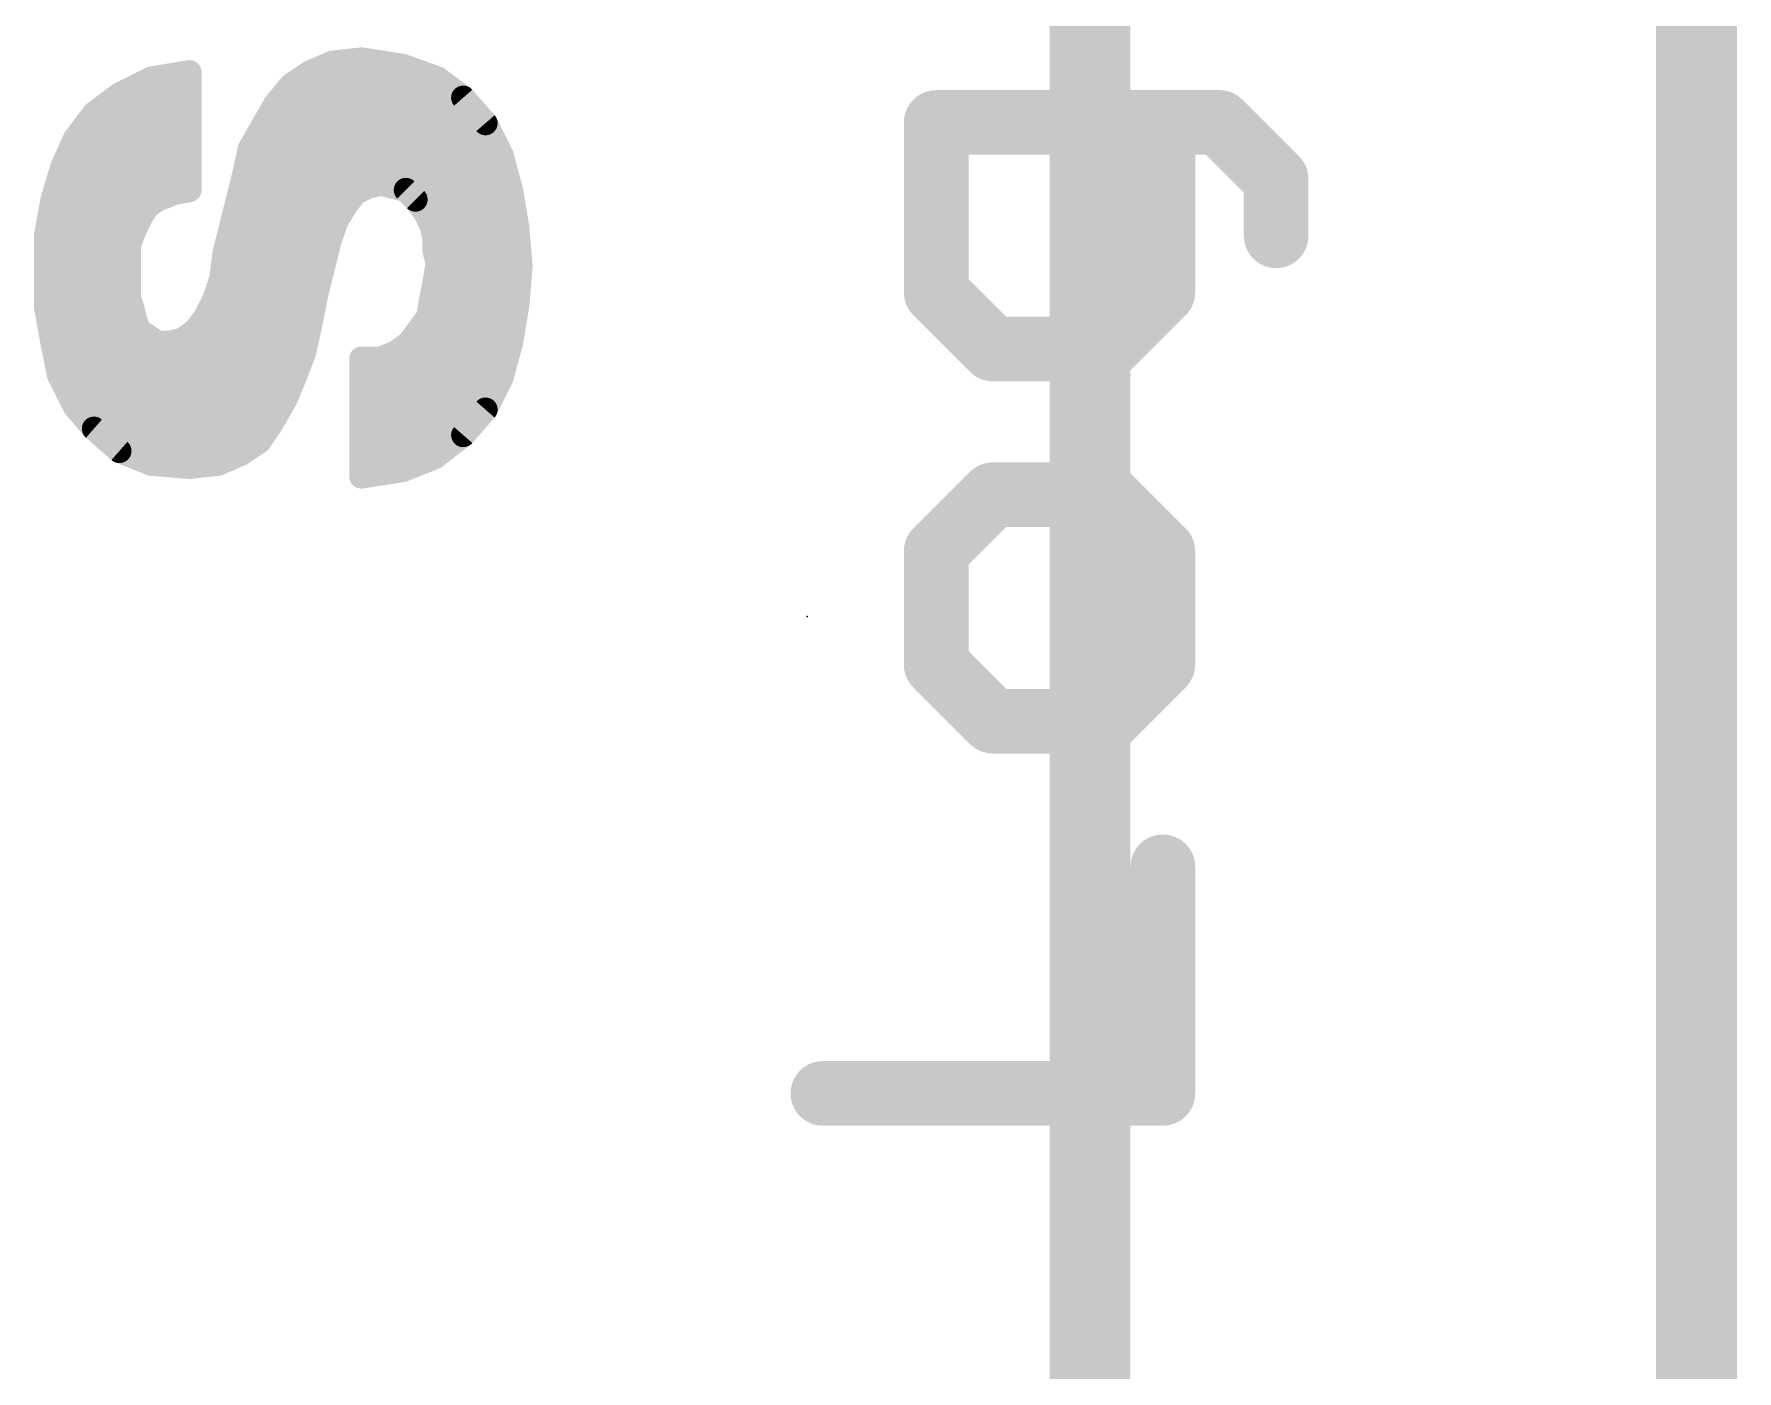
# Model space of a CAD drawing. Extents: x -24 to 83, y -23 to 53.
# Drawn here: x 54.47 to 59.82, y 8.93 to 13.13 of the extents above; entities that cross this region are included whole.
import ezdxf

# ---------------------------------------------------------------- set-up
doc = ezdxf.new("R2010")
doc.units = 0
for name, color, linetype in [('1', 12, 'CONTINUOUS'), ('16', 132, 'CONTINUOUS'), ('20', 53, 'CONTINUOUS'), ('21', 41, 'CONTINUOUS'), ('23', 53, 'CONTINUOUS'), ('51', 53, 'CONTINUOUS')]:
    doc.layers.add(name, color=color, linetype=linetype)

msp = doc.modelspace()

# ---------------------------------------------------------------- linework, layer by layer
at = {"layer": '1', "const_width": 0.254}
msp.add_lwpolyline([(59.69, 53.34), (59.69, 0)], dxfattribs=at)
at = {"layer": '16', "const_width": 0.254}
for points in [[(59.69, 53.34), (59.69, 0)], [(57.785, 6.985), (57.785, 22.225)]]:
    msp.add_lwpolyline(points, dxfattribs=at)
at = {"layer": '20', "const_width": 0.2032}
msp.add_lwpolyline([(59.69, 38.1), (59.69, 5.08)], dxfattribs=at)
at = {"layer": '21'}
for points, const_width in [([(55.336, 13.013), (55.406, 13.043)], 0.0762), ([(55.3761, 13.0302), (55.6337, 13.0302)], 0.0762), ([(55.406, 13.043), (55.496, 13.053)], 0.0762), ([(55.496, 13.053), (55.626, 13.033)], 0.0762), ([(55.626, 13.033), (55.736, 12.993)], 0.0762), ([(54.736, 12.943), (54.836, 12.993)], 0.0762), ([(54.836, 12.993), (54.956, 13.013)], 0.0762), ([(54.956, 13.013), (54.956, 12.643)], 0.0762), ([(55.226, 12.913), (55.276, 12.973)], 0.0762), ([(55.276, 12.973), (55.336, 13.013)], 0.0762), ([(55.736, 12.993), (55.816, 12.933)], 0.0762), ([(54.656, 12.883), (54.736, 12.943)], 0.0762), ([(54.758, 12.954), (54.956, 12.954)], 0.0762), ([(55.186, 12.843), (55.226, 12.913)], 0.0762), ([(55.2602, 12.954), (55.788, 12.954)], 0.0762), ([(55.816, 12.933), (55.886, 12.853)], 0.0762), ([(58.1915, 12.8551), (57.3018, 12.8551)], 0.2032), ([(57.3018, 12.8551), (57.3018, 12.3213)], 0.2032), ([(58.0136, 12.3213), (58.0136, 12.8551)], 0.2032), ([(58.3695, 12.6772), (58.1915, 12.8551)], 0.2032), ([(54.596, 12.803), (54.656, 12.883)], 0.0762), ([(54.6521, 12.8778), (54.956, 12.8778)], 0.0762), ([(55.2059, 12.8778), (55.8643, 12.8778)], 0.0762), ([(54.556, 12.713), (54.596, 12.803)], 0.0762), ([(54.5954, 12.8016), (54.956, 12.8016)], 0.0762), ([(55.146, 12.773), (55.186, 12.843)], 0.0762), ([(55.1623, 12.8016), (55.9117, 12.8016)], 0.0762), ([(55.886, 12.853), (55.936, 12.753)], 0.0762), ([(55.126, 12.683), (55.146, 12.773)], 0.0762), ([(55.936, 12.753), (55.966, 12.643)], 0.0762), ([(54.526, 12.613), (54.556, 12.713)], 0.0762), ([(54.5615, 12.7254), (54.956, 12.7254)], 0.0762), ([(55.1354, 12.7254), (55.9435, 12.7254)], 0.0762), ([(58.3695, 12.4992), (58.3695, 12.6772)], 0.2032), ([(54.5369, 12.6492), (54.956, 12.6492)], 0.0762), ([(54.956, 12.643), (54.906, 12.633)], 0.0762), ([(55.106, 12.603), (55.126, 12.683)], 0.0762), ([(55.1176, 12.6492), (55.5084, 12.6492)], 0.0762), ([(55.516, 12.653), (55.476, 12.633)], 0.0762), ([(55.556, 12.663), (55.516, 12.653)], 0.0762), ([(55.596, 12.653), (55.556, 12.663)], 0.0762), ([(55.636, 12.643), (55.596, 12.653)], 0.0762), ([(55.6112, 12.6492), (55.9643, 12.6492)], 0.0762), ([(55.666, 12.613), (55.636, 12.643)], 0.0762), ([(55.966, 12.643), (55.986, 12.523)], 0.0762), ([(54.506, 12.503), (54.526, 12.613)], 0.0762), ([(54.826, 12.593), (54.806, 12.563)], 0.0762), ([(54.856, 12.613), (54.826, 12.593)], 0.0762), ([(54.906, 12.633), (54.856, 12.613)], 0.0762), ([(55.086, 12.523), (55.106, 12.603)], 0.0762), ([(55.446, 12.593), (55.416, 12.543)], 0.0762), ([(55.476, 12.633), (55.446, 12.593)], 0.0762), ([(55.696, 12.573), (55.666, 12.613)], 0.0762), ([(54.5187, 12.573), (54.8127, 12.573)], 0.0762), ([(54.806, 12.563), (54.786, 12.523)], 0.0762), ([(55.0985, 12.573), (55.434, 12.573)], 0.0762), ([(55.416, 12.543), (55.396, 12.483)], 0.0762), ([(55.716, 12.533), (55.696, 12.573)], 0.0762), ([(55.696, 12.573), (55.9777, 12.573)], 0.0762), ([(55.726, 12.493), (55.716, 12.533)], 0.0762), ([(54.506, 12.273), (54.506, 12.503)], 0.0762), ([(54.506, 12.4968), (54.7755, 12.4968)], 0.0762), ([(54.786, 12.523), (54.766, 12.473)], 0.0762), ([(55.066, 12.443), (55.086, 12.523)], 0.0762), ([(55.0795, 12.4968), (55.4006, 12.4968)], 0.0762), ([(55.396, 12.483), (55.376, 12.403)], 0.0762), ([(55.7251, 12.4968), (55.9882, 12.4968)], 0.0762), ([(55.726, 12.453), (55.726, 12.493)], 0.0762), ([(55.986, 12.523), (55.996, 12.403)], 0.0762), ([(54.766, 12.473), (54.766, 12.303)], 0.0762), ([(55.056, 12.363), (55.066, 12.443)], 0.0762), ([(55.736, 12.413), (55.726, 12.453)], 0.0762), ([(54.506, 12.4206), (54.766, 12.4206)], 0.0762), ([(55.0632, 12.4206), (55.3804, 12.4206)], 0.0762), ([(55.376, 12.403), (55.356, 12.323)], 0.0762), ([(55.726, 12.353), (55.736, 12.413)], 0.0762), ([(55.7341, 12.4206), (55.9945, 12.4206)], 0.0762), ([(55.996, 12.403), (55.986, 12.283)], 0.0762), ([(57.3018, 12.3213), (57.4797, 12.1433)], 0.2032), ([(57.8357, 12.1433), (58.0136, 12.3213)], 0.2032), ([(54.506, 12.3444), (54.766, 12.3444)], 0.0762), ([(55.036, 12.303), (55.056, 12.363)], 0.0762), ([(55.0498, 12.3444), (55.3614, 12.3444)], 0.0762), ([(55.356, 12.323), (55.336, 12.223)], 0.0762), ([(55.716, 12.303), (55.726, 12.353)], 0.0762), ([(55.7243, 12.3444), (55.9911, 12.3444)], 0.0762), ([(54.526, 12.163), (54.506, 12.273)], 0.0762), ([(54.5069, 12.2682), (54.7772, 12.2682)], 0.0762), ([(54.766, 12.303), (54.776, 12.273)], 0.0762), ([(54.776, 12.273), (54.786, 12.233)], 0.0762), ([(55.006, 12.243), (55.036, 12.303)], 0.0762), ([(55.0186, 12.2682), (55.345, 12.2682)], 0.0762), ([(55.706, 12.243), (55.716, 12.303)], 0.0762), ([(55.7102, 12.2682), (55.9835, 12.2682)], 0.0762), ([(55.986, 12.283), (55.966, 12.163)], 0.0762), ([(54.786, 12.233), (54.796, 12.203)], 0.0762), ([(54.976, 12.203), (55.006, 12.243)], 0.0762), ([(55.336, 12.223), (55.316, 12.133)], 0.0762), ([(55.676, 12.203), (55.706, 12.243)], 0.0762), ([(54.5207, 12.192), (54.8125, 12.192)], 0.0762), ([(54.546, 12.063), (54.526, 12.163)], 0.0762), ([(54.796, 12.203), (54.826, 12.183)], 0.0762), ([(54.826, 12.183), (54.856, 12.163)], 0.0762), ([(54.856, 12.163), (54.896, 12.163)], 0.0762), ([(54.896, 12.163), (54.936, 12.173)], 0.0762), ([(54.936, 12.173), (54.976, 12.203)], 0.0762), ([(54.9613, 12.192), (55.3291, 12.192)], 0.0762), ([(55.606, 12.133), (55.646, 12.163)], 0.0762), ([(55.646, 12.163), (55.676, 12.203)], 0.0762), ([(55.6678, 12.192), (55.9708, 12.192)], 0.0762), ([(55.966, 12.163), (55.936, 12.053)], 0.0762), ([(57.4797, 12.1433), (57.8357, 12.1433)], 0.2032), ([(54.5354, 12.1158), (55.3096, 12.1158)], 0.0762), ([(55.316, 12.133), (55.286, 12.053)], 0.0762), ([(55.496, 12.113), (55.556, 12.113)], 0.0762), ([(55.496, 12.063), (55.496, 12.113)], 0.0762), ([(55.556, 12.113), (55.606, 12.133)], 0.0762), ([(55.563, 12.1158), (55.9531, 12.1158)], 0.0762), ([(54.596, 11.963), (54.546, 12.063)], 0.0762), ([(55.286, 12.053), (55.256, 11.983)], 0.0762), ([(55.496, 11.743), (55.496, 12.063)], 0.0762), ([(55.936, 12.053), (55.886, 11.953)], 0.0762), ([(54.5577, 12.0396), (55.2803, 12.0396)], 0.0762), ([(55.496, 12.0396), (55.9293, 12.0396)], 0.0762), ([(54.5958, 11.9634), (55.2448, 11.9634)], 0.0762), ([(54.656, 11.893), (54.596, 11.963)], 0.0762), ([(55.256, 11.983), (55.216, 11.913)], 0.0762), ([(55.496, 11.9634), (55.8912, 11.9634)], 0.0762), ([(55.886, 11.953), (55.816, 11.873)], 0.0762), ([(54.736, 11.823), (54.656, 11.893)], 0.0762), ([(55.216, 11.913), (55.176, 11.853)], 0.0762), ([(54.6626, 11.8872), (55.1988, 11.8872)], 0.0762), ([(55.176, 11.853), (55.116, 11.813)], 0.0762), ([(55.496, 11.8872), (55.8284, 11.8872)], 0.0762), ([(55.816, 11.873), (55.726, 11.803)], 0.0762), ([(54.836, 11.783), (54.736, 11.823)], 0.0762), ([(54.766, 11.811), (55.1113, 11.811)], 0.0762), ([(55.116, 11.813), (55.046, 11.783)], 0.0762), ([(55.496, 11.811), (55.7363, 11.811)], 0.0762), ([(55.726, 11.803), (55.626, 11.763)], 0.0762), ([(54.956, 11.773), (54.836, 11.783)], 0.0762), ([(55.046, 11.783), (54.956, 11.773)], 0.0762), ([(55.626, 11.763), (55.496, 11.743)], 0.0762), ([(57.4797, 11.6857), (57.3018, 11.5078)], 0.2032), ([(57.8357, 11.6857), (57.4797, 11.6857)], 0.2032), ([(58.0136, 11.5078), (57.8357, 11.6857)], 0.2032), ([(57.3018, 11.5078), (57.3018, 11.1519)], 0.2032), ([(58.0136, 11.1519), (58.0136, 11.5078)], 0.2032), ([(57.3018, 11.1519), (57.4797, 10.9739)], 0.2032), ([(57.8357, 10.9739), (58.0136, 11.1519)], 0.2032), ([(57.4797, 10.9739), (57.8357, 10.9739)], 0.2032), ([(58.0136, 9.8045), (58.0136, 10.5164)], 0.2032), ([(56.9459, 9.8045), (58.0136, 9.8045)], 0.2032)]:
    msp.add_lwpolyline(points, dxfattribs=dict(at, const_width=const_width))
for points, const_width in [([(55.3761, 13.0493, 1), (55.3761, 13.0112)], 0.0381), ([(55.4039, 13.0619, 1), (55.4081, 13.0241)], 0.0381), ([(55.4135, 13.0255, 1), (55.3985, 13.0605)], 0.0381), ([(55.4989, 13.0718, 1), (55.4931, 13.0342)], 0.0381), ([(55.4981, 13.0341, 1), (55.4939, 13.0719)], 0.0381), ([(55.6325, 13.0509, 1), (55.6195, 13.0151)], 0.0381), ([(55.6231, 13.0142, 1), (55.6289, 13.0518)], 0.0381), ([(55.6337, 13.0112, 1), (55.6337, 13.0493)], 0.0381), ([(54.8329, 13.0118, 1), (54.8391, 12.9742)], 0.0381), ([(54.8445, 12.976, 1), (54.8275, 13.01)], 0.0381), ([(54.9751, 13.013, 1), (54.937, 13.013)], 0.0381), ([(54.9591, 12.9942, 1), (54.9529, 13.0318)], 0.0381), ([(55.2654, 12.9889, 1), (55.2866, 12.9571)], 0.0381), ([(55.2906, 12.9608, 1), (55.2614, 12.9852)], 0.0381), ([(55.3285, 13.0305, 1), (55.3435, 12.9955)], 0.0381), ([(55.3466, 12.9971, 1), (55.3254, 13.0289)], 0.0381), ([(55.7474, 13.0082, 1), (55.7246, 12.9778)], 0.0381), ([(55.7295, 12.9751, 1), (55.7425, 13.0109)], 0.0381), ([(54.7275, 12.96, 1), (54.7445, 12.926)], 0.0381), ([(54.7474, 12.9278, 1), (54.7246, 12.9582)], 0.0381), ([(54.758, 12.9731, 1), (54.758, 12.935)], 0.0381), ([(54.956, 12.935, 1), (54.956, 12.9731)], 0.0381), ([(55.2425, 12.9035, 1), (55.2095, 12.9225)], 0.0381), ([(55.2602, 12.9731, 1), (55.2602, 12.935)], 0.0381), ([(55.788, 12.935, 1), (55.788, 12.9731)], 0.0381), ([(55.8303, 12.9455, 1), (55.8017, 12.9205)], 0.0381), ([(55.8046, 12.9178, 1), (55.8274, 12.9482)], 0.0381), ([(57.3018, 12.9059, 1), (57.3018, 12.8043)], 0.1016), ([(57.3526, 12.8551, 1), (57.251, 12.8551)], 0.1016), ([(58.0644, 12.8551, 1), (57.9628, 12.8551)], 0.1016), ([(58.2275, 12.8911, 1), (58.1556, 12.8192)], 0.1016), ([(58.1915, 12.8043, 1), (58.1915, 12.9059)], 0.1016), ([(54.6521, 12.8969, 1), (54.6521, 12.8588)], 0.0381), ([(54.6446, 12.8982, 1), (54.6674, 12.8678)], 0.0381), ([(54.6712, 12.8716, 1), (54.6408, 12.8944)], 0.0381), ([(54.956, 12.8588, 1), (54.956, 12.8969)], 0.0381), ([(55.2059, 12.8969, 1), (55.2059, 12.8588)], 0.0381), ([(55.2114, 12.9252, 1), (55.2406, 12.9008)], 0.0381), ([(55.8643, 12.8588, 1), (55.8643, 12.8969)], 0.0381), ([(54.5954, 12.8207, 1), (54.5954, 12.7826)], 0.0381), ([(54.6134, 12.7953, 1), (54.5786, 12.8107)], 0.0381), ([(54.956, 12.7826, 1), (54.956, 12.8207)], 0.0381), ([(55.1623, 12.8207, 1), (55.1623, 12.7826)], 0.0381), ([(55.1695, 12.8525, 1), (55.2025, 12.8335)], 0.0381), ([(55.2025, 12.8335, 1), (55.1695, 12.8525)], 0.0381), ([(55.903, 12.8615, 1), (55.869, 12.8445)], 0.0381), ([(55.8717, 12.8405, 1), (55.9003, 12.8655)], 0.0381), ([(55.9117, 12.7826, 1), (55.9117, 12.8207)], 0.0381), ([(54.5808, 12.8144, 1), (54.6112, 12.7916)], 0.0381), ([(55.1295, 12.7825, 1), (55.1625, 12.7635)], 0.0381), ([(55.1646, 12.7689, 1), (55.1274, 12.7771)], 0.0381), ([(55.9544, 12.758, 1), (55.9176, 12.748)], 0.0381), ([(54.5386, 12.7207, 1), (54.5734, 12.7053)], 0.0381), ([(54.5742, 12.7075, 1), (54.5378, 12.7185)], 0.0381), ([(54.5615, 12.7445, 1), (54.5615, 12.7064)], 0.0381), ([(54.956, 12.7064, 1), (54.956, 12.7445)], 0.0381), ([(55.1354, 12.7445, 1), (55.1354, 12.7064)], 0.0381), ([(55.919, 12.7445, 1), (55.953, 12.7615)], 0.0381), ([(55.9435, 12.7064, 1), (55.9435, 12.7445)], 0.0381), ([(58.4203, 12.6772, 1), (58.3187, 12.6772)], 0.1016), ([(58.3336, 12.6413, 1), (58.4054, 12.7131)], 0.1016), ([(54.5369, 12.6683, 1), (54.5369, 12.6302)], 0.0381), ([(54.9597, 12.6243, 1), (54.9523, 12.6617)], 0.0381), ([(54.956, 12.6302, 1), (54.956, 12.6683)], 0.0381), ([(55.1176, 12.6683, 1), (55.1176, 12.6302)], 0.0381), ([(55.1074, 12.6871, 1), (55.1446, 12.6789)], 0.0381), ([(55.1445, 12.6784, 1), (55.1075, 12.6876)], 0.0381), ([(55.5114, 12.6715, 1), (55.5206, 12.6345)], 0.0381), ([(55.5245, 12.636, 1), (55.5075, 12.67)], 0.0381), ([(55.5084, 12.6302, 1), (55.5084, 12.6683)], 0.0381), ([(55.5606, 12.6815, 1), (55.5514, 12.6445)], 0.0381), ([(55.5606, 12.6445, 1), (55.5514, 12.6815)], 0.0381), ([(55.6006, 12.6715, 1), (55.5914, 12.6345)], 0.0381), ([(55.5914, 12.6345, 1), (55.6006, 12.6715)], 0.0381), ([(55.6112, 12.6683, 1), (55.6112, 12.6302)], 0.0381), ([(55.6495, 12.6565, 1), (55.6225, 12.6295)], 0.0381), ([(55.6314, 12.6245, 1), (55.6406, 12.6615)], 0.0381), ([(55.9848, 12.6461, 1), (55.9472, 12.6399)], 0.0381), ([(55.9643, 12.6302, 1), (55.9643, 12.6683)], 0.0381), ([(54.5078, 12.6185, 1), (54.5442, 12.6075)], 0.0381), ([(54.5447, 12.6096, 1), (54.5073, 12.6164)], 0.0381), ([(54.8154, 12.6089, 1), (54.8366, 12.5771)], 0.0381), ([(54.8419, 12.5824, 1), (54.8101, 12.6036)], 0.0381), ([(54.8489, 12.6307, 1), (54.8631, 12.5953)], 0.0381), ([(54.8666, 12.5971, 1), (54.8454, 12.6289)], 0.0381), ([(54.9023, 12.6517, 1), (54.9097, 12.6143)], 0.0381), ([(54.9131, 12.6153, 1), (54.8989, 12.6507)], 0.0381), ([(54.937, 12.643, 1), (54.9751, 12.643)], 0.0381), ([(55.0875, 12.6076, 1), (55.1245, 12.5984)], 0.0381), ([(55.1245, 12.5984, 1), (55.0875, 12.6076)], 0.0381), ([(55.4623, 12.5832, 1), (55.4297, 12.6028)], 0.0381), ([(55.4675, 12.65, 1), (55.4845, 12.616)], 0.0381), ([(55.4912, 12.6216, 1), (55.4608, 12.6444)], 0.0381), ([(55.6812, 12.6244, 1), (55.6508, 12.6016)], 0.0381), ([(55.6525, 12.5995, 1), (55.6795, 12.6265)], 0.0381), ([(55.9476, 12.638, 1), (55.9844, 12.648)], 0.0381), ([(54.5187, 12.5921, 1), (54.5187, 12.554)], 0.0381), ([(54.7901, 12.5736, 1), (54.8219, 12.5524)], 0.0381), ([(54.823, 12.5545, 1), (54.789, 12.5715)], 0.0381), ([(54.8127, 12.554, 1), (54.8127, 12.5921)], 0.0381), ([(55.0985, 12.5921, 1), (55.0985, 12.554)], 0.0381), ([(55.3997, 12.5528, 1), (55.4323, 12.5332)], 0.0381), ([(55.4341, 12.537, 1), (55.3979, 12.549)], 0.0381), ([(55.4308, 12.6044, 1), (55.4612, 12.5816)], 0.0381), ([(55.434, 12.554, 1), (55.434, 12.5921)], 0.0381), ([(55.696, 12.5921, 1), (55.696, 12.554)], 0.0381), ([(55.713, 12.5815, 1), (55.679, 12.5645)], 0.0381), ([(55.6808, 12.5616, 1), (55.7112, 12.5844)], 0.0381), ([(55.7345, 12.5376, 1), (55.6975, 12.5284)], 0.0381), ([(55.9777, 12.554, 1), (55.9777, 12.5921)], 0.0381), ([(54.506, 12.5159, 1), (54.506, 12.4778)], 0.0381), ([(54.4873, 12.5064, 1), (54.5247, 12.4996)], 0.0381), ([(54.5251, 12.503, 1), (54.487, 12.503)], 0.0381), ([(54.769, 12.5315, 1), (54.803, 12.5145)], 0.0381), ([(54.8037, 12.5159, 1), (54.7683, 12.5301)], 0.0381), ([(54.7755, 12.4778, 1), (54.7755, 12.5159)], 0.0381), ([(55.0795, 12.5159, 1), (55.0795, 12.4778)], 0.0381), ([(55.0675, 12.5276, 1), (55.1045, 12.5184)], 0.0381), ([(55.1045, 12.5184, 1), (55.0675, 12.5276)], 0.0381), ([(55.4145, 12.4784, 1), (55.3775, 12.4876)], 0.0381), ([(55.4006, 12.4778, 1), (55.4006, 12.5159)], 0.0381), ([(55.699, 12.5245, 1), (55.733, 12.5415)], 0.0381), ([(55.7251, 12.5159, 1), (55.7251, 12.4778)], 0.0381), ([(55.7451, 12.493, 1), (55.707, 12.493)], 0.0381), ([(56.005, 12.5246, 1), (55.967, 12.5214)], 0.0381), ([(55.9672, 12.5199, 1), (56.0048, 12.5261)], 0.0381), ([(55.9882, 12.4778, 1), (55.9882, 12.5159)], 0.0381), ([(58.3187, 12.4992, 1), (58.4203, 12.4992)], 0.1016), ([(54.7851, 12.473, 1), (54.747, 12.473)], 0.0381), ([(54.7483, 12.4801, 1), (54.7837, 12.4659)], 0.0381), ([(55.0475, 12.4476, 1), (55.0845, 12.4384)], 0.0381), ([(55.0849, 12.4406, 1), (55.0471, 12.4454)], 0.0381), ([(55.3779, 12.489, 1), (55.4141, 12.477)], 0.0381), ([(55.7445, 12.4576, 1), (55.7075, 12.4484)], 0.0381), ([(55.707, 12.453, 1), (55.7451, 12.453)], 0.0381), ([(55.7075, 12.4884, 1), (55.7445, 12.4976)], 0.0381), ([(54.506, 12.4397, 1), (54.506, 12.4016)], 0.0381), ([(54.766, 12.4016, 1), (54.766, 12.4397)], 0.0381), ([(55.0632, 12.4397, 1), (55.0632, 12.4016)], 0.0381), ([(55.3575, 12.4076, 1), (55.3945, 12.3984)], 0.0381), ([(55.3945, 12.3984, 1), (55.3575, 12.4076)], 0.0381), ([(55.3804, 12.4016, 1), (55.3804, 12.4397)], 0.0381), ([(55.7341, 12.4397, 1), (55.7341, 12.4016)], 0.0381), ([(55.7548, 12.4099, 1), (55.7172, 12.4161)], 0.0381), ([(55.7175, 12.4084, 1), (55.7545, 12.4176)], 0.0381), ([(56.015, 12.4014, 1), (55.977, 12.4046)], 0.0381), ([(55.977, 12.4014, 1), (56.015, 12.4046)], 0.0381), ([(55.9945, 12.4016, 1), (55.9945, 12.4397)], 0.0381), ([(57.3377, 12.3572, 1), (57.2659, 12.2854)], 0.1016), ([(58.0495, 12.2854, 1), (57.9777, 12.3572)], 0.1016), ([(54.506, 12.3635, 1), (54.506, 12.3254)], 0.0381), ([(54.766, 12.3254, 1), (54.766, 12.3635)], 0.0381), ([(55.0498, 12.3635, 1), (55.0498, 12.3254)], 0.0381), ([(55.0371, 12.3654, 1), (55.0749, 12.3606)], 0.0381), ([(55.0741, 12.357, 1), (55.0379, 12.369)], 0.0381), ([(55.3747, 12.3193, 1), (55.3373, 12.3267)], 0.0381), ([(55.3614, 12.3254, 1), (55.3614, 12.3635)], 0.0381), ([(55.7243, 12.3635, 1), (55.7243, 12.3254)], 0.0381), ([(55.7072, 12.3561, 1), (55.7448, 12.3499)], 0.0381), ([(55.7447, 12.3493, 1), (55.7073, 12.3567)], 0.0381), ([(55.9911, 12.3254, 1), (55.9911, 12.3635)], 0.0381), ([(57.251, 12.3213, 1), (57.3526, 12.3213)], 0.1016), ([(57.9628, 12.3213, 1), (58.0644, 12.3213)], 0.1016), ([(54.5247, 12.2764, 1), (54.4873, 12.2696)], 0.0381), ([(54.5069, 12.2873, 1), (54.5069, 12.2492)], 0.0381), ([(54.7841, 12.309, 1), (54.7479, 12.297)], 0.0381), ([(54.747, 12.303, 1), (54.7851, 12.303)], 0.0381), ([(54.7945, 12.2776, 1), (54.7575, 12.2684)], 0.0381), ([(54.7772, 12.2492, 1), (54.7772, 12.2873)], 0.0381), ([(55.0186, 12.2873, 1), (55.0186, 12.2492)], 0.0381), ([(55.0179, 12.309, 1), (55.0541, 12.297)], 0.0381), ([(55.053, 12.2945, 1), (55.019, 12.3115)], 0.0381), ([(55.3375, 12.3276, 1), (55.3745, 12.3184)], 0.0381), ([(55.345, 12.2492, 1), (55.345, 12.2873)], 0.0381), ([(55.7102, 12.2873, 1), (55.7102, 12.2492)], 0.0381), ([(55.6973, 12.3067, 1), (55.7347, 12.2993)], 0.0381), ([(55.7348, 12.2999, 1), (55.6972, 12.3061)], 0.0381), ([(55.967, 12.2846, 1), (56.005, 12.2814)], 0.0381), ([(56.0048, 12.2799, 1), (55.9672, 12.2861)], 0.0381), ([(55.9835, 12.2492, 1), (55.9835, 12.2873)], 0.0381), ([(54.487, 12.273, 1), (54.5251, 12.273)], 0.0381), ([(54.7579, 12.267, 1), (54.7941, 12.279)], 0.0381), ([(54.8041, 12.239, 1), (54.7679, 12.227)], 0.0381), ([(54.7675, 12.2284, 1), (54.8045, 12.2376)], 0.0381), ([(54.989, 12.2515, 1), (55.023, 12.2345)], 0.0381), ([(55.0212, 12.2316, 1), (54.9908, 12.2544)], 0.0381), ([(55.3546, 12.2189, 1), (55.3174, 12.2271)], 0.0381), ([(55.6872, 12.2461, 1), (55.7248, 12.2399)], 0.0381), ([(55.7212, 12.2316, 1), (55.6908, 12.2544)], 0.0381), ([(54.5207, 12.2111, 1), (54.5207, 12.173)], 0.0381), ([(54.5447, 12.1667, 1), (54.5073, 12.1593)], 0.0381), ([(54.8066, 12.2189, 1), (54.7854, 12.1871)], 0.0381), ([(54.7779, 12.197, 1), (54.8141, 12.209)], 0.0381), ([(54.8366, 12.1989, 1), (54.8154, 12.1671)], 0.0381), ([(54.8125, 12.173, 1), (54.8125, 12.2111)], 0.0381), ([(54.8154, 12.1671, 1), (54.8366, 12.1989)], 0.0381), ([(54.856, 12.1821, 1), (54.856, 12.144)], 0.0381), ([(54.8454, 12.1471, 1), (54.8666, 12.1789)], 0.0381), ([(54.8914, 12.1815, 1), (54.9006, 12.1445)], 0.0381), ([(54.896, 12.144, 1), (54.896, 12.1821)], 0.0381), ([(54.9246, 12.1882, 1), (54.9474, 12.1578)], 0.0381), ([(54.9406, 12.1545, 1), (54.9314, 12.1915)], 0.0381), ([(54.9613, 12.2111, 1), (54.9613, 12.173)], 0.0381), ([(54.9608, 12.2144, 1), (54.9912, 12.1916)], 0.0381), ([(54.9874, 12.1878, 1), (54.9646, 12.2182)], 0.0381), ([(55.3173, 12.2267, 1), (55.3547, 12.2193)], 0.0381), ([(55.3291, 12.173, 1), (55.3291, 12.2111)], 0.0381), ([(55.6574, 12.1478, 1), (55.6346, 12.1782)], 0.0381), ([(55.6678, 12.2111, 1), (55.6678, 12.173)], 0.0381), ([(55.6608, 12.2144, 1), (55.6912, 12.1916)], 0.0381), ([(55.6912, 12.1916, 1), (55.6608, 12.2144)], 0.0381), ([(55.9844, 12.158, 1), (55.9476, 12.168)], 0.0381), ([(55.9708, 12.173, 1), (55.9708, 12.2111)], 0.0381), ([(57.4797, 12.1941, 1), (57.4797, 12.0925)], 0.1016), ([(57.4438, 12.1074, 1), (57.5157, 12.1793)], 0.1016), ([(57.7997, 12.1793, 1), (57.8716, 12.1074)], 0.1016), ([(57.8357, 12.0925, 1), (57.8357, 12.1941)], 0.1016), ([(54.5073, 12.1596, 1), (54.5447, 12.1664)], 0.0381), ([(54.5354, 12.1349, 1), (54.5354, 12.0968)], 0.0381), ([(55.2974, 12.1371, 1), (55.3346, 12.1289)], 0.0381), ([(55.3338, 12.1263, 1), (55.2982, 12.1397)], 0.0381), ([(55.3096, 12.0968, 1), (55.3096, 12.1349)], 0.0381), ([(55.496, 12.1321, 1), (55.496, 12.094)], 0.0381), ([(55.5151, 12.113, 1), (55.477, 12.113)], 0.0381), ([(55.5489, 12.1307, 1), (55.5631, 12.0953)], 0.0381), ([(55.563, 12.1349, 1), (55.563, 12.0968)], 0.0381), ([(55.556, 12.094, 1), (55.556, 12.1321)], 0.0381), ([(55.5946, 12.1482, 1), (55.6174, 12.1178)], 0.0381), ([(55.6131, 12.1153, 1), (55.5989, 12.1507)], 0.0381), ([(55.6308, 12.1744, 1), (55.6612, 12.1516)], 0.0381), ([(55.9472, 12.1661, 1), (55.9848, 12.1599)], 0.0381), ([(55.9531, 12.0968, 1), (55.9531, 12.1349)], 0.0381), ([(54.563, 12.0715, 1), (54.529, 12.0545)], 0.0381), ([(55.3035, 12.0455, 1), (55.2685, 12.0605)], 0.0381), ([(55.5151, 12.063, 1), (55.477, 12.063)], 0.0381), ([(55.953, 12.0445, 1), (55.919, 12.0615)], 0.0381), ([(54.5273, 12.0593, 1), (54.5647, 12.0667)], 0.0381), ([(54.5577, 12.0587, 1), (54.5577, 12.0206)], 0.0381), ([(55.2682, 12.0597, 1), (55.3038, 12.0463)], 0.0381), ([(55.2803, 12.0206, 1), (55.2803, 12.0587)], 0.0381), ([(55.477, 12.063, 1), (55.5151, 12.063)], 0.0381), ([(55.496, 12.0587, 1), (55.496, 12.0206)], 0.0381), ([(55.9176, 12.058, 1), (55.9544, 12.048)], 0.0381), ([(55.9293, 12.0206, 1), (55.9293, 12.0587)], 0.0381), ([(54.5958, 11.9825, 1), (54.5958, 11.9444)], 0.0381), ([(54.6105, 11.9754, 1), (54.5815, 11.9506)], 0.0381), ([(54.579, 11.9545, 1), (54.613, 11.9715)], 0.0381), ([(55.2385, 11.9905, 1), (55.2735, 11.9755)], 0.0381), ([(55.2725, 11.9735, 1), (55.2395, 11.9925)], 0.0381), ([(55.2448, 11.9444, 1), (55.2448, 11.9825)], 0.0381), ([(55.496, 11.9825, 1), (55.496, 11.9444)], 0.0381), ([(55.9003, 11.9405, 1), (55.8717, 11.9655)], 0.0381), ([(55.8912, 11.9444, 1), (55.8912, 11.9825)], 0.0381), ([(54.6685, 11.9073, 1), (54.6435, 11.8787)], 0.0381), ([(55.1995, 11.9225, 1), (55.2325, 11.9035)], 0.0381), ([(55.2319, 11.9024, 1), (55.2001, 11.9236)], 0.0381), ([(55.869, 11.9615, 1), (55.903, 11.9445)], 0.0381), ([(54.6415, 11.8806, 1), (54.6705, 11.9054)], 0.0381), ([(54.6626, 11.9063, 1), (54.6626, 11.8681)], 0.0381), ([(55.1601, 11.8636, 1), (55.1919, 11.8424)], 0.0381), ([(55.1866, 11.8371, 1), (55.1654, 11.8689)], 0.0381), ([(55.1988, 11.8681, 1), (55.1988, 11.9063)], 0.0381), ([(55.496, 11.9063, 1), (55.496, 11.8681)], 0.0381), ([(55.8017, 11.8855, 1), (55.8303, 11.8605)], 0.0381), ([(55.8277, 11.858, 1), (55.8043, 11.888)], 0.0381), ([(55.8284, 11.8681, 1), (55.8284, 11.9063)], 0.0381), ([(54.7431, 11.8407, 1), (54.7289, 11.8053)], 0.0381), ([(54.7235, 11.8087, 1), (54.7485, 11.8373)], 0.0381), ([(54.766, 11.83, 1), (54.766, 11.7919)], 0.0381), ([(55.1054, 11.8289, 1), (55.1266, 11.7971)], 0.0381), ([(55.1235, 11.7955, 1), (55.1085, 11.8305)], 0.0381), ([(55.1113, 11.7919, 1), (55.1113, 11.83)], 0.0381), ([(55.496, 11.83, 1), (55.496, 11.7919)], 0.0381), ([(55.7143, 11.818, 1), (55.7377, 11.788)], 0.0381), ([(55.7331, 11.7853, 1), (55.7189, 11.8207)], 0.0381), ([(55.7363, 11.7919, 1), (55.7363, 11.83)], 0.0381), ([(54.8376, 11.802, 1), (54.8344, 11.764)], 0.0381), ([(54.8289, 11.7653, 1), (54.8431, 11.8007)], 0.0381), ([(54.9539, 11.7919, 1), (54.9581, 11.7541)], 0.0381), ([(54.9544, 11.754, 1), (54.9576, 11.792)], 0.0381), ([(55.0385, 11.8005, 1), (55.0535, 11.7655)], 0.0381), ([(55.0481, 11.7641, 1), (55.0439, 11.8019)], 0.0381), ([(55.4931, 11.7618, 1), (55.4989, 11.7242)], 0.0381), ([(55.6189, 11.7807, 1), (55.6331, 11.7453)], 0.0381), ([(55.6289, 11.7442, 1), (55.6231, 11.7818)], 0.0381), ([(57.4797, 11.7365, 1), (57.4797, 11.6349)], 0.1016), ([(57.5157, 11.6498, 1), (57.4438, 11.7217)], 0.1016), ([(57.8716, 11.7217, 1), (57.7997, 11.6498)], 0.1016), ([(57.8357, 11.6349, 1), (57.8357, 11.7365)], 0.1016), ([(55.477, 11.743, 1), (55.5151, 11.743)], 0.0381), ([(57.3526, 11.5078, 1), (57.251, 11.5078)], 0.1016), ([(58.0644, 11.5078, 1), (57.9628, 11.5078)], 0.1016), ([(57.2659, 11.5437, 1), (57.3377, 11.4719)], 0.1016), ([(57.9777, 11.4719, 1), (58.0495, 11.5437)], 0.1016), ([(57.3377, 11.1878, 1), (57.2659, 11.116)], 0.1016), ([(58.0495, 11.116, 1), (57.9777, 11.1878)], 0.1016), ([(57.251, 11.1519, 1), (57.3526, 11.1519)], 0.1016), ([(57.9628, 11.1519, 1), (58.0644, 11.1519)], 0.1016), ([(57.4797, 11.0247, 1), (57.4797, 10.9231)], 0.1016), ([(57.8357, 10.9231, 1), (57.8357, 11.0247)], 0.1016), ([(57.4438, 10.938, 1), (57.5157, 11.0099)], 0.1016), ([(57.7997, 11.0099, 1), (57.8716, 10.938)], 0.1016), ([(58.0644, 10.5164, 1), (57.9628, 10.5164)], 0.1016), ([(56.9459, 9.8553, 1), (56.9459, 9.7537)], 0.1016), ([(58.0136, 9.7537, 1), (58.0136, 9.8553)], 0.1016), ([(57.9628, 9.8045, 1), (58.0644, 9.8045)], 0.1016)]:
    msp.add_lwpolyline(points, format="xyb", dxfattribs=dict(at, const_width=const_width))
at = {"layer": '23'}
msp.add_point((56.896, 11.303), dxfattribs=at)
at = {"layer": '51', "const_width": 0.254}
msp.add_lwpolyline([(59.69, 5.08), (59.69, 38.1)], dxfattribs=at)

doc.saveas('drawing.dxf')
